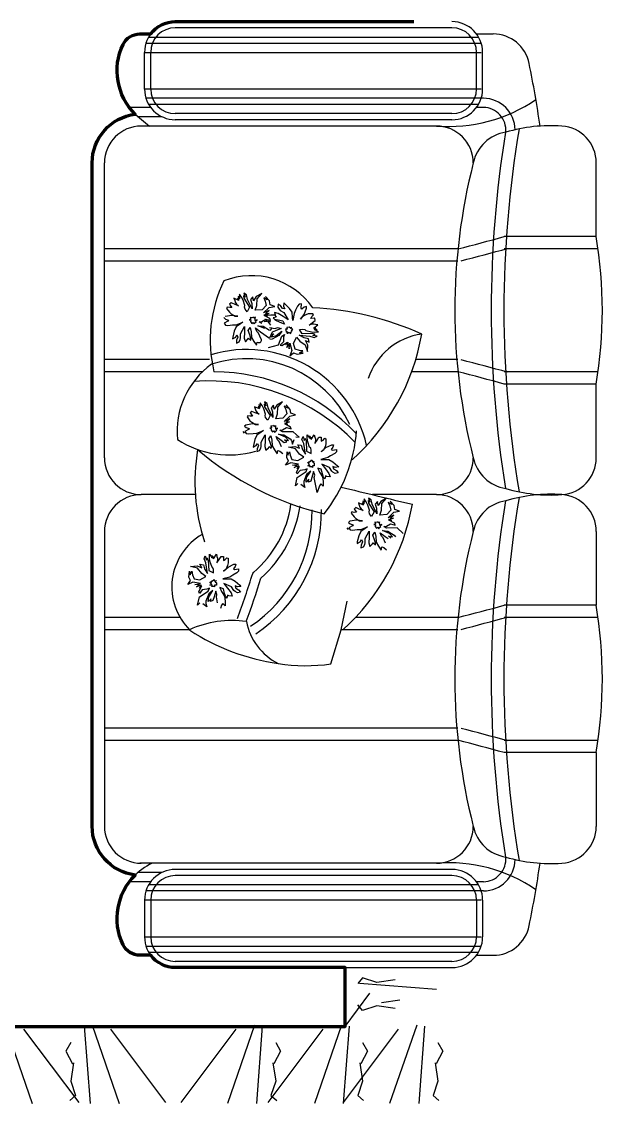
# Model space of a CAD drawing. Header units: millimetres. Extents: x 44393 to 91220, y 25301 to 41858.
# Drawn here: x 57795 to 58740, y 33511 to 35272 of the extents above; entities that cross this region are included whole.
import ezdxf

# ---------------------------------------------------------------- set-up
doc = ezdxf.new("R2010")
doc.units = ezdxf.units.MM

# ---------------------------------------------------------------- blocks, each defined once
blk = doc.blocks.new('fdsfdh4')
at = {"color": 4}
for p, q in [((27334.1, 45420.6), (27352, 45420.6)), ((27882, 45420.6), (27909, 45420.6)), ((27342, 45330.9), (27342, 45390.6)), ((27892, 45330.9), (27892, 45390.6)), ((27842, 45280.9), (27392, 45280.9)), ((27256.7, 44130.7), (27256.7, 45210.6)), ((28076.7, 45090.6), (28076.7, 45210.8)), ((28076.7, 44730.5), (28076.7, 44850.6)), ((28076.7, 44610.8), (28076.7, 44490.6)), ((28076.7, 44250.6), (28076.7, 44130.5)), ((27842, 44060.4), (27392, 44060.4)), ((27342, 44010.4), (27342, 43950.7)), ((27892, 44010.4), (27892, 43950.7)), ((27334.1, 43920.7), (27352, 43920.7)), ((27882, 43920.7), (27909, 43920.7)), ((27392, 43900.7), (27842, 43900.7)), ((27668.5, 43805), (27668.5, 43900.7)), ((24721.9, 43805), (27668.5, 43805))]:
    blk.add_line(p, q, dxfattribs=at)
at = {"color": 8}
for p, q in [((27842, 45430.6), (27392, 45430.6)), ((27344.3, 45405.6), (27889.7, 45405.6)), ((27348.7, 45415.6), (27885.3, 45415.6)), ((27342, 45390.6), (27889.7, 45390.6)), ((27352, 45330.9), (27352, 45390.6)), ((27882, 45330.9), (27882, 45390.6)), ((27889.7, 45330.9), (27342, 45330.9)), ((27889.7, 45315.9), (27344.3, 45315.9)), ((27893.1, 45315.9), (27889.7, 45315.9)), ((27352, 45300.9), (27317.4, 45300.9)), ((27885.3, 45305.9), (27348.7, 45305.9)), ((27893.1, 45300.9), (27882, 45300.9)), ((27327.2, 45289.7), (27350, 45270.6)), ((27370.2, 45285.9), (27331.8, 45285.9)), ((27842, 45290.9), (27392, 45290.9)), ((27816.7, 45270.6), (27336.7, 45270.6)), ((27276.7, 44730.6), (27276.7, 45210.6)), ((28076.7, 45090.6), (27927.2, 45090.6)), ((27851.8, 45070.6), (27276.7, 45070.6)), ((28079.8, 45070.6), (27927.2, 45070.6)), ((27851.8, 45050.6), (27276.7, 45050.6)), ((27496.5, 44996.9), (27496.3, 44992.1)), ((27499.8, 44992.2), (27496.5, 44996.9)), ((27502.9, 44994.4), (27503.5, 44990.2)), ((27505.9, 44991.9), (27502.9, 44994.4)), ((27502.9, 44994.4), (27503.5, 44990.2)), ((27505.9, 44991.9), (27502.9, 44994.4)), ((27503.5, 44998.4), (27505.9, 44991.9)), ((27507.9, 44995.6), (27503.5, 44998.4)), ((27509.4, 44988.5), (27507.9, 44995.6)), ((27509.4, 44988.5), (27507.9, 44995.6)), ((27532.9, 44998.3), (27523.8, 44993)), ((27525.2, 44989.3), (27532.9, 44998.3)), ((27538.9, 44993.2), (27541.4, 44987.9)), ((27545.2, 44985.9), (27538.9, 44993.2)), ((27476.5, 44975.6), (27475.5, 44973.7)), ((27480.5, 44975), (27476.5, 44975.6)), ((27483.1, 44982.7), (27480, 44980.5)), ((27480, 44980.5), (27480.6, 44979.7)), ((27480.6, 44979.7), (27483.9, 44975.1)), ((27488.2, 44980.5), (27483.1, 44982.7)), ((27488.2, 44980.5), (27483.1, 44982.7)), ((27495.4, 44986.8), (27487.1, 44990.2)), ((27487.1, 44990.2), (27488.6, 44986.6)), ((27494.7, 44978), (27488.2, 44980.5)), ((27494.7, 44978), (27488.2, 44980.5)), ((27488.6, 44986.6), (27489.5, 44983.7)), ((27488.6, 44986.6), (27489.5, 44983.7)), ((27489.5, 44983.7), (27491.7, 44980.6)), ((27489.5, 44983.7), (27491.7, 44980.6)), ((27491.7, 44980.6), (27494.7, 44978)), ((27493.2, 44989.9), (27495.4, 44986.8)), ((27496.4, 44988.7), (27493.2, 44989.9)), ((27493.2, 44989.9), (27495.4, 44986.8)), ((27496.4, 44988.7), (27493.2, 44989.9)), ((27494.2, 44991.8), (27496.4, 44988.7)), ((27496.7, 44990), (27494.2, 44991.8)), ((27494.5, 44993.1), (27496.7, 44990)), ((27496.3, 44992.1), (27494.5, 44993.1)), ((27502.3, 44987), (27499.8, 44992.2)), ((27502.3, 44987), (27499.8, 44992.2)), ((27505, 44978.4), (27502.3, 44987)), ((27503.5, 44990.2), (27512.7, 44975.7)), ((27504.5, 44975.7), (27505, 44978.4)), ((27505.4, 44972.8), (27504.5, 44975.7)), ((27512.7, 44975.7), (27508.7, 44968.2)), ((27517, 44972.9), (27509.4, 44988.5)), ((27518.3, 44992.5), (27514.2, 44988.4)), ((27514.2, 44988.4), (27516.5, 44981.9)), ((27516.5, 44981.9), (27517, 44972.9)), ((27519.2, 44986.2), (27518.3, 44992.5)), ((27523.8, 44993), (27519.2, 44986.2)), ((27522.1, 44970.7), (27524.8, 44978.4)), ((27524.8, 44978.4), (27525.2, 44989.3)), ((27539.8, 44978.6), (27533.2, 44971.6)), ((27535.8, 44990.9), (27538.3, 44985.7)), ((27541.4, 44987.9), (27535.8, 44990.9)), ((27538.3, 44985.7), (27539.8, 44978.6)), ((27544.7, 44975.1), (27553.9, 44977)), ((27546.1, 44979.6), (27545.2, 44985.9)), ((27553.9, 44977), (27546.1, 44979.6)), ((27559.2, 44980.9), (27558.6, 44976)), ((27558.6, 44976), (27560.8, 44972.4)), ((27563.2, 44978.3), (27559.2, 44980.9)), ((27566.4, 44973.8), (27563.2, 44978.3)), ((27568.6, 44982.6), (27568.1, 44976.8)), ((27568.1, 44976.8), (27570.3, 44973.1)), ((27570.6, 44980.8), (27568.6, 44982.6)), ((27577.9, 44973.7), (27570.6, 44980.8)), ((27590.9, 44977.6), (27587.7, 44970.7)), ((27593.6, 44980.7), (27590.9, 44977.6)), ((27597.4, 44981), (27593.6, 44980.7)), ((27596.9, 44974.3), (27597.4, 44981)), ((27601.6, 44975.6), (27598, 44972.5)), ((27605.3, 44976.8), (27601.6, 44975.6)), ((27605.6, 44974), (27605.3, 44976.8)), ((27470.9, 44958.8), (27473.9, 44956.3)), ((27483.8, 44962.1), (27473.3, 44960.5)), ((27475.5, 44973.7), (27479.9, 44967.5)), ((27479.9, 44967.5), (27482.9, 44965)), ((27483.9, 44975.1), (27480.5, 44975)), ((27482.9, 44965), (27489.1, 44961.2)), ((27493.9, 44961.1), (27483.8, 44962.1)), ((27489.1, 44961.2), (27493.9, 44961.1)), ((27508.7, 44968.2), (27505.4, 44972.8)), ((27514, 44959.1), (27514.9, 44956.2)), ((27518, 44958.4), (27514, 44959.1)), ((27518.2, 44959.7), (27518, 44958.4)), ((27521.2, 44957.2), (27518.2, 44959.7)), ((27521.7, 44959.8), (27521.2, 44957.2)), ((27522.1, 44954.3), (27521.7, 44959.8)), ((27533.2, 44971.6), (27522.1, 44970.7)), ((27535.7, 44966.4), (27544.7, 44975.1)), ((27544.6, 44970.3), (27535.7, 44966.4)), ((27536.4, 44962.2), (27541.7, 44961.3)), ((27545.8, 44957.2), (27536.4, 44962.2)), ((27536.6, 44963.5), (27544.5, 44965.6)), ((27541.7, 44961.3), (27536.6, 44963.5)), ((27538.9, 44965.1), (27544.6, 44970.3)), ((27544.5, 44965.6), (27538.9, 44965.1)), ((27547.6, 44962.9), (27540, 44962.3)), ((27555.3, 44962.5), (27547.6, 44962.9)), ((27556.1, 44959.6), (27551.4, 44958.3)), ((27551.4, 44958.3), (27553.4, 44956.5)), ((27553.6, 44967.1), (27555, 44961.4)), ((27559.4, 44965.6), (27553.6, 44967.1)), ((27555, 44961.4), (27556.1, 44959.6)), ((27567.4, 44960.5), (27559.4, 44965.6)), ((27560.8, 44972.4), (27562.8, 44970.6)), ((27562.8, 44970.6), (27568.8, 44967.3)), ((27570.3, 44973.1), (27566.4, 44973.8)), ((27575.5, 44955.4), (27567.4, 44960.5)), ((27568.8, 44967.3), (27575.5, 44955.4)), ((27582.2, 44967.4), (27577.9, 44973.7)), ((27582.9, 44958.8), (27582.2, 44967.4)), ((27583.2, 44954.1), (27582.9, 44958.8)), ((27585.2, 44965.7), (27583.2, 44954.1)), ((27587.7, 44970.7), (27585.2, 44965.7)), ((27595.5, 44956), (27601.6, 44964.1)), ((27598.1, 44960), (27595.5, 44956)), ((27598, 44972.5), (27596.9, 44974.3)), ((27604.5, 44963.4), (27598.1, 44960)), ((27601.6, 44964.1), (27605.6, 44974)), ((27608.2, 44964.7), (27604.5, 44963.4)), ((27615.8, 44965.2), (27608.2, 44964.7)), ((27612.6, 44957.4), (27614.3, 44960.4)), ((27614.3, 44960.4), (27616.9, 44963.4)), ((27616.9, 44963.4), (27615.8, 44965.2)), ((27477.5, 44952.9), (27471.5, 44949.8)), ((27471.5, 44949.8), (27473.7, 44946.7)), ((27473.7, 44946.7), (27477.7, 44946.1)), ((27473.9, 44956.3), (27478.5, 44954.8)), ((27478.5, 44954.8), (27477.5, 44952.9)), ((27477.7, 44946.1), (27485.3, 44946.8)), ((27485.3, 44946.8), (27490.9, 44947.3)), ((27491, 44943.8), (27487.7, 44936.9)), ((27490.9, 44947.3), (27501.8, 44951.6)), ((27497.9, 44948.8), (27491, 44943.8)), ((27501.8, 44951.6), (27497.9, 44948.8)), ((27497.9, 44932.4), (27504.7, 44944.3)), ((27504.7, 44944.3), (27504.5, 44934.7)), ((27510.4, 44937.8), (27514, 44942.7)), ((27514.9, 44956.2), (27512, 44955.3)), ((27512, 44955.3), (27514.7, 44954.9)), ((27514, 44942.7), (27515.5, 44935.6)), ((27514.7, 44954.9), (27514.2, 44952.2)), ((27514.2, 44952.2), (27516.4, 44949.1)), ((27516.4, 44949.1), (27518.8, 44950.8)), ((27518.8, 44950.8), (27520.4, 44948.4)), ((27520.4, 44948.4), (27520.6, 44949.8)), ((27520.6, 44949.8), (27523.7, 44952)), ((27521.9, 44953), (27525, 44955.2)), ((27523.7, 44952), (27521.9, 44953)), ((27525, 44955.2), (27522.1, 44954.3)), ((27522.7, 44941.9), (27530.6, 44935.8)), ((27524.5, 44936.1), (27522.7, 44941.9)), ((27537.6, 44940.8), (27526.1, 44945.4)), ((27526.1, 44945.4), (27534.8, 44944.7)), ((27528.5, 44951.9), (27532.7, 44952.5)), ((27532.8, 44949.1), (27528.5, 44951.9)), ((27532.7, 44952.5), (27539.5, 44956.2)), ((27534.8, 44944.7), (27545.3, 44938.1)), ((27536.8, 44952.4), (27541, 44953.1)), ((27537.5, 44956.4), (27544.1, 44955.3)), ((27541, 44953.1), (27537.5, 44956.4)), ((27539.5, 44956.2), (27546.7, 44954.3)), ((27547.6, 44951.4), (27541.8, 44952.9)), ((27541.8, 44952.9), (27547, 44946.6)), ((27545, 44942.5), (27554.6, 44941.3)), ((27546.7, 44954.3), (27545.8, 44957.2)), ((27549.3, 44942), (27545.8, 44937.9)), ((27553.4, 44956.5), (27559.3, 44955.1)), ((27562.5, 44950.6), (27554.5, 44954.7)), ((27554.6, 44941.3), (27558.3, 44942.6)), ((27564.2, 44941.1), (27554.9, 44937.5)), ((27558.3, 44942.6), (27564.2, 44941.1)), ((27559.3, 44955.1), (27567, 44953.8)), ((27569.4, 44948.2), (27562.5, 44950.6)), ((27567, 44953.8), (27569.4, 44948.2)), ((27577.4, 44943.1), (27573.6, 44942.8)), ((27573.6, 44942.8), (27573.8, 44940)), ((27579.5, 44941.4), (27577.4, 44943.1)), ((27581.2, 44943.4), (27579.5, 44941.4)), ((27580.5, 44940.5), (27581.2, 44943.4)), ((27583.4, 44939.8), (27580.5, 44940.5)), ((27609.6, 44946.6), (27615, 44950.9)), ((27609.6, 44946.6), (27615, 44950.9)), ((27613.3, 44947.9), (27609.6, 44946.6)), ((27618.3, 44957.8), (27612.6, 44957.4)), ((27617.1, 44948.2), (27613.3, 44947.9)), ((27617.1, 44948.2), (27613.3, 44947.9)), ((27615, 44950.9), (27619.5, 44954.1)), ((27615, 44950.9), (27619.5, 44954.1)), ((27616.7, 44941.4), (27623.9, 44946.8)), ((27620.5, 44941.7), (27616.7, 44941.4)), ((27620.5, 44941.7), (27616.7, 44941.4)), ((27620.1, 44947.4), (27617.1, 44948.2)), ((27620.1, 44947.4), (27617.1, 44948.2)), ((27617.8, 44939.6), (27620.5, 44941.7)), ((27617.8, 44939.6), (27620.5, 44941.7)), ((27619.2, 44957.9), (27618.3, 44957.8)), ((27619.5, 44954.1), (27619.2, 44957.9)), ((27623.9, 44946.8), (27620.1, 44947.4)), ((27485.4, 44927), (27485, 44924.3)), ((27485, 44924.3), (27490.2, 44926.9)), ((27487.7, 44936.9), (27485.4, 44927)), ((27490.2, 44926.9), (27492.2, 44930.7)), ((27493.6, 44927), (27491.4, 44921.9)), ((27492.2, 44930.7), (27493.6, 44927)), ((27495.7, 44919.1), (27497.7, 44922.9)), ((27497.7, 44922.9), (27498.1, 44925.6)), ((27498.1, 44925.6), (27497.9, 44932.4)), ((27504.5, 44934.7), (27504.2, 44925.2)), ((27504.2, 44925.2), (27506, 44919.5)), ((27506, 44919.5), (27510.1, 44923.5)), ((27510.1, 44923.5), (27511.1, 44925.4)), ((27513.3, 44930.5), (27510.4, 44937.8)), ((27511.1, 44925.4), (27514.6, 44922.1)), ((27515.1, 44924.8), (27513.3, 44930.5)), ((27514.6, 44922.1), (27515.1, 44924.8)), ((27515.5, 44935.6), (27516.1, 44926.6)), ((27516.1, 44926.6), (27519.7, 44919.9)), ((27527.5, 44933.6), (27524.5, 44936.1)), ((27531.9, 44923.7), (27527.5, 44933.6)), ((27530.6, 44935.8), (27545.3, 44925.1)), ((27549.4, 44935.2), (27545.3, 44925.1)), ((27549.3, 44923.7), (27545.5, 44923.4)), ((27547.8, 44931.2), (27552.4, 44932.6)), ((27552.4, 44932.6), (27548.1, 44927.4)), ((27548.1, 44927.4), (27555.6, 44929)), ((27560.3, 44929.4), (27549.3, 44923.7)), ((27554.9, 44937.5), (27549.4, 44935.2)), ((27555.6, 44929), (27565.5, 44936.5)), ((27559.6, 44914.6), (27565.2, 44928.8)), ((27565.5, 44936.5), (27560.3, 44929.4)), ((27565.2, 44928.8), (27569.8, 44931.1)), ((27568.2, 44927.1), (27567.8, 44919.4)), ((27569.8, 44931.1), (27568.2, 44927.1)), ((27573.8, 44940), (27571, 44939.8)), ((27571, 44939.8), (27572, 44938.9)), ((27572, 44938.9), (27572.3, 44935.1)), ((27572.3, 44935.1), (27574.1, 44936.2)), ((27574.1, 44936.2), (27574.4, 44932.4)), ((27574.4, 44932.4), (27575.2, 44935.3)), ((27575.2, 44935.3), (27580.1, 44932.8)), ((27578.1, 44934.6), (27581.8, 44935.8)), ((27580.1, 44932.8), (27578.1, 44934.6)), ((27580.8, 44936.7), (27583.4, 44939.8)), ((27581.8, 44935.8), (27580.8, 44936.7)), ((27584.2, 44916.9), (27589.2, 44926.9)), ((27589.2, 44926.9), (27594.5, 44920.6)), ((27593.7, 44930.1), (27611, 44928.6)), ((27601.7, 44925.9), (27593.7, 44930.1)), ((27593.9, 44939.6), (27599.6, 44940.1)), ((27598.3, 44932.3), (27593.9, 44939.6)), ((27615.5, 44932.7), (27598.3, 44932.3)), ((27599.6, 44940.1), (27602.5, 44939.4)), ((27608.5, 44924.5), (27601.7, 44925.9)), ((27602.5, 44939.4), (27604.6, 44937.6)), ((27604.6, 44937.6), (27613.4, 44935.4)), ((27609.9, 44918.9), (27608.5, 44924.5)), ((27611, 44928.6), (27617.9, 44926.2)), ((27611, 44928.6), (27617.9, 44926.2)), ((27613.4, 44935.4), (27619.1, 44934.9)), ((27613.4, 44935.4), (27619.1, 44934.9)), ((27619.4, 44931.1), (27615.5, 44932.7)), ((27619.4, 44931.1), (27615.5, 44932.7)), ((27615.7, 44929.9), (27619.4, 44931.1)), ((27615.7, 44929.9), (27619.4, 44931.1)), ((27622.5, 44928.5), (27615.7, 44929.9)), ((27621.6, 44939.9), (27617.8, 44939.6)), ((27617.9, 44926.2), (27622.5, 44928.5)), ((27618.8, 44938.7), (27621.6, 44939.9)), ((27622.6, 44939), (27618.8, 44938.7)), ((27619.1, 44934.9), (27624.8, 44935.4)), ((27620.8, 44937.9), (27622.6, 44939)), ((27624.8, 44935.4), (27620.8, 44937.9)), ((27491.4, 44921.9), (27491.3, 44917.1)), ((27491.3, 44917.1), (27495.7, 44919.1)), ((27519.7, 44919.9), (27524.1, 44913.7)), ((27524.1, 44913.7), (27525, 44919)), ((27525, 44919), (27526.9, 44918.3)), ((27543.7, 44909.9), (27559.6, 44914.6)), ((27567.8, 44919.4), (27562.5, 44914.2)), ((27562.5, 44914.2), (27565.4, 44913.5)), ((27565.4, 44913.5), (27574.5, 44919)), ((27574.5, 44919), (27571, 44914.9)), ((27571, 44914.9), (27575.5, 44918.1)), ((27575.5, 44918.1), (27573.3, 44910.3)), ((27573.3, 44910.3), (27575.8, 44915.3)), ((27575.8, 44915.3), (27577.3, 44907.8)), ((27577.3, 44907.8), (27578.5, 44917.4)), ((27581.3, 44905.2), (27578.2, 44896.4)), ((27578.5, 44917.4), (27581.3, 44905.2)), ((27586.9, 44907.6), (27584.2, 44916.9)), ((27593.8, 44905.2), (27586.9, 44907.6)), ((27599.5, 44904.7), (27593.8, 44905.2)), ((27594.5, 44920.6), (27603.5, 44914.6)), ((27603.5, 44914.6), (27607.3, 44903.4)), ((27604, 44921.3), (27609.9, 44918.9)), ((27607.4, 44914), (27604, 44921.3)), ((27607.3, 44903.4), (27607.4, 44914)), ((27447.6, 44890.6), (27276.7, 44890.6)), ((27578.2, 44896.4), (27584.5, 44901.6)), ((27584.5, 44901.6), (27590.4, 44899.2)), ((27590.4, 44899.2), (27599.8, 44900.9)), ((27594.1, 44901.4), (27599.5, 44904.7)), ((27599.8, 44900.9), (27594.1, 44901.4)), ((27851.8, 44890.6), (27783.2, 44890.6)), ((27436.2, 44870.6), (27276.7, 44870.6)), ((27851.8, 44870.6), (27776.5, 44870.6)), ((28079.8, 44870.6), (27927.2, 44870.6)), ((28076.7, 44850.6), (27927.2, 44850.6)), ((27530, 44820.3), (27529.9, 44815.6)), ((27533.3, 44815.7), (27530, 44820.3)), ((27539.4, 44815.4), (27536.4, 44817.9)), ((27536.4, 44817.9), (27537.1, 44813.7)), ((27539.4, 44815.4), (27536.4, 44817.9)), ((27536.4, 44817.9), (27537.1, 44813.7)), ((27541.4, 44819.1), (27537.1, 44821.9)), ((27537.1, 44821.9), (27539.4, 44815.4)), ((27542.9, 44812), (27541.4, 44819.1)), ((27542.9, 44812), (27541.4, 44819.1)), ((27566.4, 44821.7), (27557.3, 44816.4)), ((27558.8, 44812.8), (27566.4, 44821.7)), ((27516.7, 44806.2), (27513.6, 44804)), ((27513.6, 44804), (27514.1, 44803.2)), ((27514.1, 44803.2), (27517.5, 44798.5)), ((27521.8, 44804), (27516.7, 44806.2)), ((27521.8, 44804), (27516.7, 44806.2)), ((27520.7, 44813.7), (27522.1, 44810.1)), ((27529, 44810.3), (27520.7, 44813.7)), ((27528.2, 44801.5), (27521.8, 44804)), ((27528.2, 44801.5), (27521.8, 44804)), ((27522.1, 44810.1), (27523, 44807.2)), ((27522.1, 44810.1), (27523, 44807.2)), ((27523, 44807.2), (27525.2, 44804.1)), ((27523, 44807.2), (27525.2, 44804.1)), ((27525.2, 44804.1), (27528.2, 44801.5)), ((27530, 44812.2), (27526.8, 44813.4)), ((27526.8, 44813.4), (27529, 44810.3)), ((27530, 44812.2), (27526.8, 44813.4)), ((27526.8, 44813.4), (27529, 44810.3)), ((27530.2, 44813.5), (27527.8, 44815.3)), ((27527.8, 44815.3), (27530, 44812.2)), ((27529.9, 44815.6), (27528, 44816.6)), ((27528, 44816.6), (27530.2, 44813.5)), ((27535.9, 44810.5), (27533.3, 44815.7)), ((27535.9, 44810.5), (27533.3, 44815.7)), ((27538.5, 44801.8), (27535.9, 44810.5)), ((27537.1, 44813.7), (27546.3, 44799.2)), ((27538.1, 44799.2), (27538.5, 44801.8)), ((27550.6, 44796.4), (27542.9, 44812)), ((27551.8, 44816), (27547.7, 44811.9)), ((27547.7, 44811.9), (27550, 44805.4)), ((27550, 44805.4), (27550.6, 44796.4)), ((27552.8, 44809.7), (27551.8, 44816)), ((27557.3, 44816.4), (27552.8, 44809.7)), ((27555.7, 44794.2), (27558.3, 44801.9)), ((27558.3, 44801.9), (27558.8, 44812.8)), ((27573.4, 44802.1), (27566.7, 44795.1)), ((27574.9, 44811.4), (27569.3, 44814.4)), ((27569.3, 44814.4), (27571.8, 44809.2)), ((27571.8, 44809.2), (27573.4, 44802.1)), ((27578.7, 44809.4), (27572.4, 44816.6)), ((27572.4, 44816.6), (27574.9, 44811.4)), ((27578.3, 44798.6), (27587.4, 44800.5)), ((27579.7, 44803.1), (27578.7, 44809.4)), ((27587.4, 44800.5), (27579.7, 44803.1)), ((27506.8, 44783.9), (27504.5, 44782.3)), ((27504.5, 44782.3), (27507.5, 44779.7)), ((27517.3, 44785.6), (27506.8, 44783.9)), ((27510, 44799.1), (27509, 44797.2)), ((27509, 44797.2), (27513.5, 44791)), ((27514, 44798.4), (27510, 44799.1)), ((27513.5, 44791), (27516.5, 44788.5)), ((27517.5, 44798.5), (27514, 44798.4)), ((27516.5, 44788.5), (27522.6, 44784.7)), ((27527.4, 44784.6), (27517.3, 44785.6)), ((27522.6, 44784.7), (27527.4, 44784.6)), ((27538.9, 44796.3), (27538.1, 44799.2)), ((27542.3, 44791.7), (27538.9, 44796.3)), ((27546.3, 44799.2), (27542.3, 44791.7)), ((27551.5, 44781.9), (27547.6, 44782.6)), ((27547.6, 44782.6), (27548.4, 44779.7)), ((27551.8, 44783.2), (27551.5, 44781.9)), ((27554.8, 44780.7), (27551.8, 44783.2)), ((27555.2, 44783.3), (27554.8, 44780.7)), ((27555.6, 44777.8), (27555.2, 44783.3)), ((27566.7, 44795.1), (27555.7, 44794.2)), ((27569.3, 44789.8), (27578.3, 44798.6)), ((27578.1, 44793.8), (27569.3, 44789.8)), ((27579.3, 44780.6), (27569.9, 44785.6)), ((27569.9, 44785.6), (27575.2, 44784.7)), ((27570.2, 44787), (27578, 44789.1)), ((27575.2, 44784.7), (27570.2, 44787)), ((27572.5, 44788.6), (27578.1, 44793.8)), ((27578, 44789.1), (27572.5, 44788.6)), ((27502, 44773.6), (27504.2, 44770.5)), ((27511, 44776.4), (27505, 44773.3)), ((27505, 44773.3), (27507.2, 44770.2)), ((27507.2, 44770.2), (27511.2, 44769.5)), ((27507.5, 44779.7), (27512, 44778.3)), ((27512, 44778.3), (27511, 44776.4)), ((27511.2, 44769.5), (27518.9, 44770.3)), ((27518.9, 44770.3), (27524.4, 44770.7)), ((27524.5, 44767.3), (27521.3, 44760.3)), ((27524.4, 44770.7), (27535.4, 44775.1)), ((27531.5, 44772.3), (27524.5, 44767.3)), ((27535.4, 44775.1), (27531.5, 44772.3)), ((27531.5, 44755.9), (27538.2, 44767.7)), ((27538.2, 44767.7), (27538, 44758.2)), ((27544, 44761.3), (27547.5, 44766.2)), ((27548.4, 44779.7), (27545.6, 44778.8)), ((27545.6, 44778.8), (27548.2, 44778.4)), ((27547.5, 44766.2), (27549.1, 44759.1)), ((27548.2, 44778.4), (27547.8, 44775.7)), ((27547.8, 44775.7), (27550, 44772.6)), ((27550, 44772.6), (27552.3, 44774.3)), ((27552.3, 44774.3), (27554, 44771.9)), ((27554, 44771.9), (27554.2, 44773.3)), ((27554.2, 44773.3), (27557.3, 44775.5)), ((27555.4, 44776.5), (27558.5, 44778.7)), ((27557.3, 44775.5), (27555.4, 44776.5)), ((27558.5, 44778.7), (27555.6, 44777.8)), ((27558.1, 44759.6), (27556.3, 44765.4)), ((27556.3, 44765.4), (27564.1, 44759.3)), ((27559.6, 44768.9), (27568.4, 44768.1)), ((27571.1, 44764.3), (27559.6, 44768.9)), ((27562.1, 44775.4), (27566.3, 44776)), ((27566.4, 44772.6), (27562.1, 44775.4)), ((27566.3, 44776), (27573, 44779.7)), ((27583.5, 44773.1), (27566.4, 44772.6)), ((27568.4, 44768.1), (27578.9, 44761.6)), ((27576.3, 44758.6), (27571.1, 44764.3)), ((27573, 44779.7), (27580.2, 44777.8)), ((27580.2, 44777.8), (27579.3, 44780.6)), ((27593.6, 44763.9), (27583.5, 44773.1)), ((27588.3, 44764.8), (27593.6, 44763.9)), ((27598, 44760.4), (27599.9, 44765.2)), ((27599.9, 44765.2), (27601.8, 44758.5)), ((27606.6, 44762.3), (27606.6, 44768)), ((27606.6, 44768), (27609.4, 44764.2)), ((27609.4, 44764.2), (27610.4, 44766.1)), ((27610.4, 44766.1), (27610.4, 44762.3)), ((27610.4, 44762.3), (27611.3, 44765.2)), ((27611.3, 44765.2), (27611.3, 44761.3)), ((27613.2, 44760.4), (27618, 44768)), ((27618, 44768), (27618.9, 44764.2)), ((27519, 44750.5), (27518.5, 44747.8)), ((27518.5, 44747.8), (27523.7, 44750.4)), ((27521.3, 44760.3), (27519, 44750.5)), ((27523.7, 44750.4), (27525.7, 44754.1)), ((27527.1, 44750.5), (27524.9, 44745.4)), ((27525.7, 44754.1), (27527.1, 44750.5)), ((27531.2, 44746.4), (27531.7, 44749)), ((27531.7, 44749), (27531.5, 44755.9)), ((27538, 44758.2), (27537.8, 44748.7)), ((27537.8, 44748.7), (27539.5, 44742.9)), ((27539.5, 44742.9), (27543.6, 44747)), ((27543.6, 44747), (27544.6, 44748.9)), ((27546.9, 44754), (27544, 44761.3)), ((27544.6, 44748.9), (27548.2, 44745.6)), ((27548.6, 44748.2), (27546.9, 44754)), ((27548.2, 44745.6), (27548.6, 44748.2)), ((27549.1, 44759.1), (27549.6, 44750.1)), ((27549.6, 44750.1), (27553.3, 44743.4)), ((27561, 44757.1), (27558.1, 44759.6)), ((27565, 44748.2), (27561, 44757.1)), ((27564.1, 44759.3), (27569, 44755.7)), ((27569, 44755.7), (27573.2, 44756.4)), ((27569.7, 44759.7), (27576.3, 44758.6)), ((27573.2, 44756.4), (27569.7, 44759.7)), ((27576.1, 44748), (27586.6, 44749)), ((27587.5, 44745.2), (27576.1, 44748)), ((27578.9, 44761.6), (27581.1, 44758.5)), ((27581.1, 44758.5), (27582.8, 44752.7)), ((27582.8, 44752.7), (27585.5, 44760.5)), ((27586.6, 44749), (27594.2, 44746.1)), ((27594.2, 44746.1), (27591.3, 44751.8)), ((27591.3, 44751.8), (27597, 44750.9)), ((27597, 44750.9), (27598.9, 44744.2)), ((27600.9, 44753.7), (27598, 44760.4)), ((27600.9, 44753.7), (27598, 44760.4)), ((27603.7, 44736.6), (27600.9, 44753.7)), ((27601.8, 44758.5), (27602.8, 44762.3)), ((27601.8, 44758.5), (27602.8, 44762.3)), ((27602.8, 44762.3), (27604.7, 44758.5)), ((27602.8, 44762.3), (27604.7, 44758.5)), ((27604.7, 44758.5), (27605.6, 44741.3)), ((27607.5, 44756.6), (27606.6, 44762.3)), ((27607.5, 44756.6), (27606.6, 44762.3)), ((27610.4, 44748), (27607.5, 44756.6)), ((27612.3, 44746.1), (27610.4, 44748)), ((27611.3, 44761.3), (27613.2, 44764.2)), ((27611.3, 44761.3), (27613.2, 44764.2)), ((27613.2, 44764.2), (27613.2, 44760.4)), ((27613.2, 44764.2), (27613.2, 44760.4)), ((27618.9, 44764.2), (27619.9, 44761.3)), ((27618.9, 44764.2), (27619.9, 44761.3)), ((27618.9, 44753.7), (27622.8, 44759.4)), ((27618.9, 44753.7), (27622.8, 44759.4)), ((27619.9, 44757.5), (27618.9, 44753.7)), ((27619.9, 44761.3), (27619.9, 44757.5)), ((27619.9, 44761.3), (27619.9, 44757.5)), ((27622.8, 44759.4), (27625.6, 44764.2)), ((27622.8, 44759.4), (27625.6, 44764.2)), ((27625.6, 44764.2), (27629.4, 44764.2)), ((27629.4, 44764.2), (27629.4, 44763.2)), ((27629.4, 44763.2), (27629.4, 44757.5)), ((27629.4, 44757.5), (27632.3, 44759.4)), ((27629.4, 44740.4), (27637, 44747.1)), ((27632.3, 44759.4), (27635.1, 44762.3)), ((27636.1, 44749.9), (27633.2, 44743.2)), ((27635.1, 44762.3), (27637, 44761.3)), ((27637, 44753.7), (27636.1, 44749.9)), ((27637, 44761.3), (27637, 44753.7)), ((27637, 44747.1), (27646.6, 44751.8)), ((27648.5, 44748), (27645.6, 44744.2)), ((27646.6, 44751.8), (27649.4, 44751.8)), ((27649.4, 44751.8), (27648.5, 44748)), ((27524.9, 44745.4), (27524.8, 44740.6)), ((27524.8, 44740.6), (27529.2, 44742.6)), ((27529.2, 44742.6), (27531.2, 44746.4)), ((27553.3, 44743.4), (27557.7, 44737.2)), ((27557.7, 44737.2), (27558.6, 44742.5)), ((27558.6, 44742.5), (27561.8, 44741.2)), ((27561.8, 44741.2), (27566.7, 44737.7)), ((27573.2, 44730.9), (27574.2, 44740.4)), ((27576.1, 44725.1), (27573.2, 44730.9)), ((27574.2, 44740.4), (27575.1, 44734.7)), ((27575.1, 44734.7), (27578, 44740.4)), ((27578, 44740.4), (27578.9, 44734.7)), ((27578.9, 44734.7), (27581.8, 44728)), ((27594.2, 44736.6), (27587.5, 44745.2)), ((27591.3, 44726.1), (27600.9, 44731.8)), ((27600.9, 44731.8), (27594.2, 44736.6)), ((27598.9, 44744.2), (27603.7, 44736.6)), ((27605.6, 44741.3), (27613.2, 44737.5)), ((27613.2, 44743.2), (27612.3, 44746.1)), ((27613.2, 44737.5), (27613.2, 44743.2)), ((27639.9, 44730.9), (27628.5, 44728)), ((27633.2, 44743.2), (27629.4, 44740.4)), ((27644.7, 44733.7), (27639.9, 44730.9)), ((27651.3, 44737.5), (27644.7, 44733.7)), ((27645.6, 44744.2), (27647.5, 44743.2)), ((27647.5, 44743.2), (27654.2, 44744.2)), ((27654.2, 44740.4), (27651.3, 44737.5)), ((27654.2, 44744.2), (27654.2, 44740.4)), ((27571.3, 44718.5), (27576.1, 44725.1)), ((27579.9, 44722.3), (27571.3, 44718.5)), ((27592.3, 44720.4), (27579.9, 44722.3)), ((27581.8, 44728), (27591.3, 44726.1)), ((27582.8, 44718.5), (27592.3, 44720.4)), ((27590.4, 44717.5), (27582.8, 44718.5)), ((27585.6, 44714.7), (27590.4, 44717.5)), ((27593.2, 44717.5), (27585.6, 44714.7)), ((27589.4, 44707.1), (27594.2, 44716.6)), ((27590.4, 44712.8), (27593.2, 44717.5)), ((27594.2, 44716.6), (27590.4, 44712.8)), ((27606.6, 44712.8), (27602.8, 44710.9)), ((27604.7, 44708), (27606.6, 44712.8)), ((27610.4, 44718.5), (27607.5, 44723.2)), ((27607.5, 44723.2), (27609.4, 44721.3)), ((27607.5, 44717.5), (27610.4, 44718.5)), ((27611.3, 44717.5), (27607.5, 44717.5)), ((27609.4, 44721.3), (27610.4, 44725.1)), ((27610.4, 44725.1), (27611.3, 44724.2)), ((27610.4, 44715.6), (27611.3, 44717.5)), ((27614.2, 44715.6), (27610.4, 44715.6)), ((27611.3, 44724.2), (27614.2, 44727.1)), ((27614.2, 44727.1), (27615.1, 44724.2)), ((27615.1, 44714.7), (27614.2, 44715.6)), ((27615.1, 44724.2), (27618, 44725.1)), ((27618, 44717.5), (27615.1, 44717.5)), ((27615.1, 44717.5), (27615.1, 44714.7)), ((27618, 44725.1), (27616.1, 44723.2)), ((27616.1, 44723.2), (27618, 44721.3)), ((27618, 44721.3), (27618, 44717.5)), ((27629.4, 44711.8), (27623.7, 44713.7)), ((27623.7, 44713.7), (27626.6, 44707.1)), ((27628.5, 44728), (27633.2, 44728)), ((27631.3, 44704.2), (27629.4, 44711.8)), ((27630.4, 44720.4), (27636.1, 44712.8)), ((27642.8, 44714.7), (27630.4, 44720.4)), ((27633.2, 44728), (27641.8, 44728)), ((27636.1, 44712.8), (27641.8, 44705.1)), ((27641.8, 44728), (27648.5, 44724.2)), ((27646.6, 44709), (27642.8, 44714.7)), ((27648.5, 44724.2), (27656.1, 44717.5)), ((27652.3, 44714.7), (27648.5, 44716.6)), ((27648.5, 44716.6), (27649.4, 44712.8)), ((27649.4, 44712.8), (27654.2, 44709.9)), ((27658, 44715.6), (27652.3, 44714.7)), ((27656.1, 44717.5), (27658, 44715.6)), ((27587.5, 44685.1), (27590.4, 44698.5)), ((27590.4, 44704.2), (27589.4, 44707.1)), ((27595.1, 44709.9), (27590.4, 44704.2)), ((27590.4, 44698.5), (27604.7, 44708)), ((27602.8, 44710.9), (27595.1, 44709.9)), ((27605.6, 44703.2), (27600.9, 44691.8)), ((27604.7, 44690.9), (27605.6, 44698.5)), ((27609.4, 44695.6), (27604.7, 44690.9)), ((27612.3, 44709), (27605.6, 44703.2)), ((27605.6, 44698.5), (27612.3, 44709)), ((27608.5, 44690.9), (27609.4, 44695.6)), ((27614.2, 44698.5), (27612.3, 44692.8)), ((27617, 44708), (27614.2, 44698.5)), ((27618.9, 44702.3), (27617, 44708)), ((27618, 44698.5), (27618.9, 44702.3)), ((27622.9, 44674.1), (27618, 44698.5)), ((27626.6, 44707.1), (27631.3, 44699.4)), ((27633.2, 44698.5), (27631.3, 44704.2)), ((27631.3, 44699.4), (27632.3, 44691.8)), ((27635.1, 44696.6), (27633.2, 44698.5)), ((27636.1, 44701.3), (27635.1, 44696.6)), ((27638, 44700.4), (27636.1, 44701.3)), ((27643.7, 44699.4), (27638, 44700.4)), ((27641.8, 44705.1), (27643.7, 44699.4)), ((27648.5, 44707.1), (27646.6, 44709)), ((27652.3, 44705.1), (27648.5, 44707.1)), ((27657, 44706.1), (27652.3, 44705.1)), ((27654.2, 44709.9), (27657, 44706.1)), ((27591.3, 44689), (27587.5, 44685.1)), ((27602.8, 44682.3), (27596.1, 44687)), ((27600.9, 44691.8), (27600.9, 44688)), ((27600.9, 44688), (27602.8, 44682.3)), ((27612.3, 44692.8), (27608.5, 44690.9)), ((27626.6, 44685.1), (27622.9, 44674.1)), ((27628.5, 44688), (27626.6, 44685.1)), ((27632.3, 44684.2), (27628.5, 44688)), ((27632.3, 44691.8), (27632.3, 44684.2)), ((27424.6, 44670.6), (27336.7, 44670.6)), ((27424.6, 44670.6), (27336.7, 44670.6)), ((27699.1, 44658.8), (27697.2, 44659.8)), ((27697.2, 44659.8), (27699.4, 44656.7)), ((27699.2, 44663.6), (27699.1, 44658.8)), ((27702.5, 44658.9), (27699.2, 44663.6)), ((27705, 44653.7), (27702.5, 44658.9)), ((27705, 44653.7), (27702.5, 44658.9)), ((27708.6, 44658.6), (27705.6, 44661.1)), ((27705.6, 44661.1), (27706.3, 44656.9)), ((27708.6, 44658.6), (27705.6, 44661.1)), ((27705.6, 44661.1), (27706.3, 44656.9)), ((27710.6, 44662.4), (27706.3, 44665.1)), ((27706.3, 44665.1), (27708.6, 44658.6)), ((27712.1, 44655.3), (27710.6, 44662.4)), ((27712.1, 44655.3), (27710.6, 44662.4)), ((27816.7, 44670.6), (27712.7, 44670.6)), ((27816.7, 44670.6), (27712.7, 44670.6)), ((27721, 44659.2), (27716.9, 44655.1)), ((27722, 44652.9), (27721, 44659.2)), ((27726.5, 44659.7), (27722, 44652.9)), ((27735.6, 44665), (27726.5, 44659.7)), ((27728, 44656), (27735.6, 44665)), ((27747.9, 44652.7), (27741.6, 44659.9)), ((27741.6, 44659.9), (27744.1, 44654.7)), ((27679.2, 44642.4), (27678.2, 44640.5)), ((27683.2, 44641.7), (27679.2, 44642.4)), ((27685.9, 44649.4), (27682.8, 44647.2)), ((27682.8, 44647.2), (27683.3, 44646.4)), ((27686.6, 44641.8), (27683.2, 44641.7)), ((27683.3, 44646.4), (27686.6, 44641.8)), ((27691, 44647.2), (27685.9, 44649.4)), ((27691, 44647.2), (27685.9, 44649.4)), ((27698.2, 44653.5), (27689.9, 44657)), ((27689.9, 44657), (27691.3, 44653.3)), ((27697.4, 44644.8), (27691, 44647.2)), ((27697.4, 44644.8), (27691, 44647.2)), ((27691.3, 44653.3), (27692.2, 44650.4)), ((27691.3, 44653.3), (27692.2, 44650.4)), ((27692.2, 44650.4), (27694.4, 44647.3)), ((27692.2, 44650.4), (27694.4, 44647.3)), ((27694.4, 44647.3), (27697.4, 44644.8)), ((27699.2, 44655.4), (27696, 44656.6)), ((27696, 44656.6), (27698.2, 44653.5)), ((27699.2, 44655.4), (27696, 44656.6)), ((27696, 44656.6), (27698.2, 44653.5)), ((27699.4, 44656.7), (27697, 44658.5)), ((27697, 44658.5), (27699.2, 44655.4)), ((27707.7, 44645.1), (27705, 44653.7)), ((27706.3, 44656.9), (27715.4, 44642.4)), ((27707.2, 44642.4), (27707.7, 44645.1)), ((27708.1, 44639.5), (27707.2, 44642.4)), ((27715.4, 44642.4), (27711.4, 44634.9)), ((27719.8, 44639.6), (27712.1, 44655.3)), ((27716.9, 44655.1), (27719.2, 44648.6)), ((27719.2, 44648.6), (27719.8, 44639.6)), ((27724.8, 44637.4), (27727.5, 44645.2)), ((27727.5, 44645.2), (27728, 44656)), ((27742.6, 44645.4), (27735.9, 44638.3)), ((27744.1, 44654.7), (27738.5, 44657.7)), ((27738.5, 44657.7), (27741, 44652.5)), ((27738.5, 44633.1), (27747.4, 44641.8)), ((27741, 44652.5), (27742.6, 44645.4)), ((27747.4, 44641.8), (27756.6, 44643.7)), ((27748.9, 44646.4), (27747.9, 44652.7)), ((27756.6, 44643.7), (27748.9, 44646.4)), ((27676, 44627.2), (27673.7, 44625.5)), ((27673.7, 44625.5), (27676.7, 44623)), ((27686.5, 44628.8), (27676, 44627.2)), ((27678.2, 44640.5), (27682.7, 44634.3)), ((27682.7, 44634.3), (27685.6, 44631.7)), ((27685.6, 44631.7), (27691.8, 44627.9)), ((27696.6, 44627.8), (27686.5, 44628.8)), ((27691.8, 44627.9), (27696.6, 44627.8)), ((27711.4, 44634.9), (27708.1, 44639.5)), ((27720.7, 44625.1), (27716.7, 44625.8)), ((27716.7, 44625.8), (27717.6, 44622.9)), ((27721, 44626.5), (27720.7, 44625.1)), ((27723.9, 44623.9), (27721, 44626.5)), ((27724.4, 44626.6), (27723.9, 44623.9)), ((27724.8, 44621), (27724.4, 44626.6)), ((27735.9, 44638.3), (27724.8, 44637.4)), ((27747.3, 44637.1), (27738.5, 44633.1)), ((27748.5, 44623.9), (27739.1, 44628.9)), ((27739.1, 44628.9), (27744.4, 44628)), ((27739.3, 44630.2), (27747.2, 44632.3)), ((27744.4, 44628), (27739.3, 44630.2)), ((27741.7, 44631.9), (27747.3, 44637.1)), ((27747.2, 44632.3), (27741.7, 44631.9)), ((27749.4, 44621), (27748.5, 44623.9)), ((27276.7, 44610.6), (27276.7, 44130.6)), ((27671.1, 44616.8), (27673.4, 44613.7)), ((27680.2, 44619.7), (27674.2, 44616.6)), ((27674.2, 44616.6), (27676.4, 44613.5)), ((27676.4, 44613.5), (27680.4, 44612.8)), ((27676.7, 44623), (27681.2, 44621.5)), ((27681.2, 44621.5), (27680.2, 44619.7)), ((27680.4, 44612.8), (27688.1, 44613.6)), ((27688.1, 44613.6), (27693.6, 44614)), ((27693.7, 44610.6), (27690.5, 44603.6)), ((27693.6, 44614), (27704.6, 44618.3)), ((27700.7, 44615.5), (27693.7, 44610.6)), ((27704.6, 44618.3), (27700.7, 44615.5)), ((27700.7, 44599.1), (27707.4, 44611)), ((27707.4, 44611), (27707.2, 44601.5)), ((27713.2, 44604.6), (27716.7, 44609.4)), ((27717.6, 44622.9), (27714.7, 44622)), ((27714.7, 44622), (27717.4, 44621.6)), ((27716.7, 44609.4), (27718.3, 44602.3)), ((27717.4, 44621.6), (27717, 44618.9)), ((27717, 44618.9), (27719.2, 44615.8)), ((27719.2, 44615.8), (27721.5, 44617.5)), ((27721.5, 44617.5), (27723.2, 44615.2)), ((27723.2, 44615.2), (27723.4, 44616.5)), ((27723.4, 44616.5), (27726.5, 44618.7)), ((27724.6, 44619.7), (27727.7, 44621.9)), ((27726.5, 44618.7), (27724.6, 44619.7)), ((27727.7, 44621.9), (27724.8, 44621)), ((27727.2, 44602.9), (27725.5, 44608.6)), ((27725.5, 44608.6), (27733.3, 44602.5)), ((27728.8, 44612.2), (27737.5, 44611.4)), ((27740.3, 44607.5), (27728.8, 44612.2)), ((27731.2, 44618.6), (27735.4, 44619.3)), ((27735.6, 44615.8), (27731.2, 44618.6)), ((27735.4, 44619.3), (27742.2, 44622.9)), ((27752.7, 44616.4), (27735.6, 44615.8)), ((27737.5, 44611.4), (27748.1, 44604.8)), ((27745.5, 44601.9), (27740.3, 44607.5)), ((27742.2, 44622.9), (27749.4, 44621)), ((27762.8, 44607.1), (27752.7, 44616.4)), ((27688.1, 44593.7), (27687.7, 44591.1)), ((27687.7, 44591.1), (27692.9, 44593.6)), ((27690.5, 44603.6), (27688.1, 44593.7)), ((27692.9, 44593.6), (27694.9, 44597.4)), ((27694.1, 44588.6), (27694, 44583.9)), ((27696.3, 44593.7), (27694.1, 44588.6)), ((27694.9, 44597.4), (27696.3, 44593.7)), ((27698.4, 44585.9), (27700.4, 44589.6)), ((27700.4, 44589.6), (27700.9, 44592.3)), ((27700.9, 44592.3), (27700.7, 44599.1)), ((27707.2, 44601.5), (27707, 44591.9)), ((27707, 44591.9), (27708.7, 44586.2)), ((27708.7, 44586.2), (27712.8, 44590.3)), ((27712.8, 44590.3), (27713.8, 44592.2)), ((27716, 44597.2), (27713.2, 44604.6)), ((27713.8, 44592.2), (27717.4, 44588.8)), ((27717.8, 44591.5), (27716, 44597.2)), ((27717.4, 44588.8), (27717.8, 44591.5)), ((27718.3, 44602.3), (27718.8, 44593.4)), ((27718.8, 44593.4), (27722.5, 44586.6)), ((27730.2, 44600.3), (27727.2, 44602.9)), ((27734.2, 44591.5), (27730.2, 44600.3)), ((27733.3, 44602.5), (27738.2, 44599)), ((27742.4, 44599.6), (27738.9, 44603)), ((27738.9, 44603), (27745.5, 44601.9)), ((27748.1, 44604.8), (27750.3, 44601.7)), ((27438.8, 44566), (27440.7, 44570.8)), ((27440.7, 44570.8), (27442.6, 44564.1)), ((27447.4, 44567.9), (27447.4, 44573.6)), ((27447.4, 44573.6), (27450.2, 44569.8)), ((27450.2, 44569.8), (27451.2, 44571.7)), ((27451.2, 44571.7), (27451.2, 44567.9)), ((27451.2, 44567.9), (27452.1, 44570.8)), ((27452.1, 44570.8), (27452.1, 44567)), ((27454, 44566), (27458.8, 44573.6)), ((27458.8, 44573.6), (27459.7, 44569.8)), ((27694, 44583.9), (27698.4, 44585.9)), ((27722.5, 44586.6), (27726.9, 44580.4)), ((27726.9, 44580.4), (27727.8, 44585.7)), ((27727.8, 44585.7), (27731, 44584.5)), ((27731, 44584.5), (27735.8, 44580.9)), ((27416.9, 44553.6), (27427.3, 44554.6)), ((27428.3, 44550.8), (27416.9, 44553.6)), ((27427.3, 44554.6), (27435, 44551.7)), ((27435, 44551.7), (27432.1, 44557.4)), ((27432.1, 44557.4), (27437.8, 44556.5)), ((27437.8, 44556.5), (27439.7, 44549.8)), ((27441.6, 44559.4), (27438.8, 44566)), ((27441.6, 44559.4), (27438.8, 44566)), ((27444.5, 44542.2), (27441.6, 44559.4)), ((27442.6, 44564.1), (27443.5, 44567.9)), ((27442.6, 44564.1), (27443.5, 44567.9)), ((27443.5, 44567.9), (27445.4, 44564.1)), ((27443.5, 44567.9), (27445.4, 44564.1)), ((27445.4, 44564.1), (27446.4, 44547)), ((27448.3, 44562.2), (27447.4, 44567.9)), ((27448.3, 44562.2), (27447.4, 44567.9)), ((27451.2, 44553.6), (27448.3, 44562.2)), ((27453.1, 44551.7), (27451.2, 44553.6)), ((27452.1, 44567), (27454, 44569.8)), ((27452.1, 44567), (27454, 44569.8)), ((27454, 44569.8), (27454, 44566)), ((27454, 44569.8), (27454, 44566)), ((27459.7, 44569.8), (27460.7, 44567)), ((27459.7, 44569.8), (27460.7, 44567)), ((27459.7, 44559.4), (27463.5, 44565.1)), ((27459.7, 44559.4), (27463.5, 44565.1)), ((27460.7, 44563.2), (27459.7, 44559.4)), ((27460.7, 44567), (27460.7, 44563.2)), ((27460.7, 44567), (27460.7, 44563.2)), ((27463.5, 44565.1), (27466.4, 44569.8)), ((27463.5, 44565.1), (27466.4, 44569.8)), ((27466.4, 44569.8), (27470.2, 44569.8)), ((27470.2, 44569.8), (27470.2, 44568.9)), ((27470.2, 44568.9), (27470.2, 44563.2)), ((27470.2, 44563.2), (27473.1, 44565.1)), ((27473.1, 44565.1), (27475.9, 44567.9)), ((27476.9, 44555.5), (27474, 44548.9)), ((27475.9, 44567.9), (27477.8, 44567)), ((27477.8, 44559.4), (27476.9, 44555.5)), ((27477.8, 44567), (27477.8, 44559.4)), ((27477.8, 44552.7), (27487.4, 44557.4)), ((27489.3, 44553.6), (27486.4, 44549.8)), ((27487.4, 44557.4), (27490.2, 44557.4)), ((27490.2, 44557.4), (27489.3, 44553.6)), ((27414, 44536.5), (27415, 44546)), ((27416.9, 44530.8), (27414, 44536.5)), ((27415, 44546), (27415.9, 44540.3)), ((27415.9, 44540.3), (27418.8, 44546)), ((27418.8, 44546), (27419.7, 44540.3)), ((27419.7, 44540.3), (27422.6, 44533.6)), ((27435, 44542.2), (27428.3, 44550.8)), ((27432.1, 44531.7), (27441.6, 44537.4)), ((27441.6, 44537.4), (27435, 44542.2)), ((27439.7, 44549.8), (27444.5, 44542.2)), ((27446.4, 44547), (27454, 44543.2)), ((27454, 44548.9), (27453.1, 44551.7)), ((27454, 44543.2), (27454, 44548.9)), ((27480.7, 44536.5), (27469.3, 44533.6)), ((27470.2, 44546), (27477.8, 44552.7)), ((27474, 44548.9), (27470.2, 44546)), ((27485.5, 44539.3), (27480.7, 44536.5)), ((27492.1, 44543.2), (27485.5, 44539.3)), ((27486.4, 44549.8), (27488.3, 44548.9)), ((27488.3, 44548.9), (27495, 44549.8)), ((27495, 44546), (27492.1, 44543.2)), ((27495, 44549.8), (27495, 44546)), ((27412.1, 44524.1), (27416.9, 44530.8)), ((27420.7, 44527.9), (27412.1, 44524.1)), ((27433.1, 44526), (27420.7, 44527.9)), ((27422.6, 44533.6), (27432.1, 44531.7)), ((27423.5, 44524.1), (27433.1, 44526)), ((27431.2, 44523.2), (27423.5, 44524.1)), ((27426.4, 44520.3), (27431.2, 44523.2)), ((27434, 44523.2), (27426.4, 44520.3)), ((27430.2, 44512.7), (27435, 44522.2)), ((27431.2, 44518.4), (27434, 44523.2)), ((27435, 44522.2), (27431.2, 44518.4)), ((27447.4, 44518.4), (27443.5, 44516.5)), ((27445.4, 44513.6), (27447.4, 44518.4)), ((27451.2, 44524.1), (27448.3, 44528.9)), ((27448.3, 44528.9), (27450.2, 44527)), ((27448.3, 44523.2), (27451.2, 44524.1)), ((27452.1, 44523.2), (27448.3, 44523.2)), ((27450.2, 44527), (27451.2, 44530.8)), ((27451.2, 44530.8), (27452.1, 44529.8)), ((27451.2, 44521.3), (27452.1, 44523.2)), ((27455, 44521.3), (27451.2, 44521.3)), ((27452.1, 44529.8), (27455, 44532.7)), ((27455, 44532.7), (27455.9, 44529.8)), ((27455.9, 44520.3), (27455, 44521.3)), ((27455.9, 44529.8), (27458.8, 44530.8)), ((27458.8, 44523.2), (27455.9, 44523.2)), ((27455.9, 44523.2), (27455.9, 44520.3)), ((27458.8, 44530.8), (27456.9, 44528.9)), ((27456.9, 44528.9), (27458.8, 44527)), ((27458.8, 44527), (27458.8, 44523.2)), ((27464.5, 44519.3), (27467.4, 44512.7)), ((27470.2, 44517.4), (27464.5, 44519.3)), ((27469.3, 44533.6), (27474, 44533.6)), ((27471.2, 44526), (27476.9, 44518.4)), ((27483.5, 44520.3), (27471.2, 44526)), ((27474, 44533.6), (27482.6, 44533.6)), ((27476.9, 44518.4), (27482.6, 44510.8)), ((27482.6, 44533.6), (27489.3, 44529.8)), ((27487.4, 44514.6), (27483.5, 44520.3)), ((27489.3, 44529.8), (27496.9, 44523.2)), ((27493.1, 44520.3), (27489.3, 44522.2)), ((27489.3, 44522.2), (27490.2, 44518.4)), ((27490.2, 44518.4), (27495, 44515.5)), ((27498.8, 44521.3), (27493.1, 44520.3)), ((27496.9, 44523.2), (27498.8, 44521.3)), ((27428.3, 44490.8), (27431.2, 44504.1)), ((27431.2, 44509.8), (27430.2, 44512.7)), ((27435.9, 44515.5), (27431.2, 44509.8)), ((27431.2, 44504.1), (27445.4, 44513.6)), ((27443.5, 44516.5), (27435.9, 44515.5)), ((27446.4, 44508.9), (27441.6, 44497.4)), ((27445.4, 44496.5), (27446.4, 44504.1)), ((27450.2, 44501.2), (27445.4, 44496.5)), ((27453.1, 44514.6), (27446.4, 44508.9)), ((27446.4, 44504.1), (27453.1, 44514.6)), ((27449.3, 44496.5), (27450.2, 44501.2)), ((27455, 44504.1), (27453.1, 44498.4)), ((27457.8, 44513.6), (27455, 44504.1)), ((27459.7, 44507.9), (27457.8, 44513.6)), ((27458.8, 44504.1), (27459.7, 44507.9)), ((27460.7, 44494.6), (27458.8, 44504.1)), ((27467.4, 44512.7), (27472.1, 44505.1)), ((27472.1, 44509.8), (27470.2, 44517.4)), ((27474, 44504.1), (27472.1, 44509.8)), ((27472.1, 44505.1), (27473.1, 44497.4)), ((27475.9, 44502.2), (27474, 44504.1)), ((27476.9, 44507), (27475.9, 44502.2)), ((27478.8, 44506), (27476.9, 44507)), ((27484.5, 44505.1), (27478.8, 44506)), ((27482.6, 44510.8), (27484.5, 44505.1)), ((27489.3, 44512.7), (27487.4, 44514.6)), ((27493.1, 44510.8), (27489.3, 44512.7)), ((27497.8, 44511.7), (27493.1, 44510.8)), ((27495, 44515.5), (27497.8, 44511.7)), ((27432.1, 44494.6), (27428.3, 44490.8)), ((27443.5, 44487.9), (27436.9, 44492.7)), ((27441.6, 44497.4), (27441.6, 44493.6)), ((27441.6, 44493.6), (27443.5, 44487.9)), ((27453.1, 44498.4), (27449.3, 44496.5)), ((27467.4, 44490.8), (27465.4, 44485.1)), ((27469.3, 44493.6), (27467.4, 44490.8)), ((27473.1, 44489.8), (27469.3, 44493.6)), ((27473.1, 44497.4), (27473.1, 44489.8)), ((27662, 44450.6), (27671.7, 44497.4)), ((28076.7, 44490.6), (27927.2, 44490.6)), ((27399.7, 44470.6), (27276.7, 44470.6)), ((27851.8, 44470.6), (27685.2, 44470.6)), ((28079.8, 44470.6), (27927.2, 44470.6)), ((27415, 44450.6), (27276.7, 44450.6)), ((27645.1, 44395.2), (27662, 44450.6)), ((27851.8, 44450.6), (27662, 44450.6)), ((27851.8, 44290.6), (27276.7, 44290.6)), ((27851.8, 44270.6), (27276.7, 44270.6)), ((28079.8, 44270.6), (27927.2, 44270.6)), ((28076.7, 44250.6), (27927.2, 44250.6)), ((27816.7, 44070.7), (27334.4, 44070.7)), ((27370.2, 44055.4), (27331.8, 44055.4)), ((27842, 44050.4), (27392, 44050.4)), ((27352, 44040.4), (27317.4, 44040.4)), ((27889.7, 44025.4), (27344.3, 44025.4)), ((27885.3, 44035.4), (27348.7, 44035.4)), ((27893.1, 44040.4), (27882, 44040.4)), ((27893.1, 44025.4), (27889.7, 44025.4)), ((27889.7, 44010.4), (27342, 44010.4)), ((27352, 44010.4), (27352, 43950.7)), ((27882, 44010.4), (27882, 43950.7)), ((27342, 43950.7), (27889.7, 43950.7)), ((27344.3, 43935.7), (27889.7, 43935.7)), ((27348.7, 43925.7), (27885.3, 43925.7)), ((27842, 43910.7), (27392, 43910.7)), ((27696.5, 43884.1), (27688.7, 43874.6)), ((27720.1, 43876.2), (27696.5, 43884.1)), ((27817, 43865.1), (27691.4, 43874.5)), ((27749.9, 43880.9), (27720.1, 43876.2)), ((27668.5, 43805), (27708.7, 43858.8)), ((27696.5, 43830.6), (27688.7, 43840.1)), ((27720.1, 43838.5), (27696.5, 43830.6)), ((27749.9, 43833.8), (27720.1, 43838.5)), ((27757.3, 43847.8), (27727.5, 43843.1)), ((27115.1, 43806.8), (27159, 43679.6)), ((27145.1, 43800.5), (27234.8, 43681)), ((27243.9, 43805.3), (27253.3, 43679.6)), ((27256.5, 43806.8), (27300.5, 43679.6)), ((27286.5, 43800.5), (27376.2, 43681)), ((27490.7, 43800.5), (27401, 43681)), ((27520.8, 43806.8), (27476.8, 43679.6)), ((27533.3, 43805.3), (27523.9, 43679.6)), ((27632.1, 43800.5), (27542.4, 43681)), ((27662.2, 43806.8), (27618.2, 43679.6)), ((27754.7, 43800.5), (27665, 43681)), ((27674.7, 43805.3), (27665.3, 43679.6)), ((27784.7, 43806.8), (27740.7, 43679.6)), ((27797.3, 43805.3), (27787.9, 43679.6)), ((27221.9, 43778.6), (27214, 43764.4)), ((27555.3, 43778.6), (27563.2, 43764.4)), ((27696.7, 43778.6), (27704.6, 43764.4)), ((27819.3, 43778.6), (27827.2, 43764.4)), ((27214, 43764.4), (27225, 43744)), ((27563.2, 43764.4), (27552.2, 43744)), ((27704.6, 43764.4), (27693.6, 43744)), ((27827.2, 43764.4), (27816.2, 43744)), ((27226.6, 43745.6), (27221.9, 43715.8)), ((27550.6, 43745.6), (27555.3, 43715.8)), ((27692, 43745.6), (27696.7, 43715.8)), ((27814.6, 43745.6), (27819.3, 43715.8)), ((27221.9, 43715.8), (27229.8, 43692.2)), ((27555.3, 43715.8), (27547.5, 43692.2)), ((27696.7, 43715.8), (27688.9, 43692.2)), ((27819.3, 43715.8), (27811.4, 43692.2)), ((27229.8, 43692.2), (27220.3, 43684.4)), ((27547.5, 43692.2), (27556.9, 43684.4)), ((27688.9, 43692.2), (27698.3, 43684.4)), ((27811.4, 43692.2), (27820.9, 43684.4))]:
    blk.add_line(p, q, dxfattribs=at)
at = {"linetype": 'ByBlock'}
for p, q in [((27893.1, 45315.9), (27889.7, 45315.9)), ((27352, 45300.9), (27317.4, 45300.9)), ((27893.1, 45300.9), (27882, 45300.9)), ((27370.2, 45285.9), (27331.8, 45285.9))]:
    blk.add_line(p, q, dxfattribs=at)
blk.add_line((27816.7, 45270.6), (27350, 45270.6))
at = {"color": 255, "lineweight": 90}
blk.add_lwpolyline([(24721.9, 43805), (27668.5, 43805), (27668.5, 43900.7), (27392, 43900.7, -0.236068), (27352, 43920.7), (27334.1, 43920.7, -0.289549), (27307, 43937.8, -0.318307), (27326.8, 44051.3, -0.378552), (27256.7, 44130.7), (27256.7, 45210.6, -0.378552), (27326.8, 45290, -0.318309), (27307, 45403.5, -0.289544), (27334.1, 45420.6), (27352, 45420.6, -0.236068), (27392, 45440.6), (27780, 45440.6)], format="xyb", dxfattribs=at)
at = {"color": 4}
for centre, radius, start, end in [((27392, 45390.6), 50, 90, 180), ((27842, 45390.6), 50, 0, 90), ((27334.1, 45390.6), 30, 90, 154.5921), ((27909, 45360.6), 60, 11.302, 90), ((27397, 45360.7), 99.6, 154.5921, 225.5106), ((25957.5, 44970.6), 2050, 8.4151, 11.302), ((27392, 45330.9), 50, 180, 270), ((27842, 45330.9), 50, 270, 0), ((27336.7, 45210.6), 80, 97.063, 180), ((27939.1, 45197.6), 63.7, 98.4737, 168.1933), ((28003.2, 45011.3), 259.9, 86.1275, 106.4266), ((28016.7, 45210.8), 60, 0, 86.1275), ((28821.7, 44970.6), 975, 165.75, 194.25), ((27361.7, 44970.6), 725, 350.4727, 9.5273), ((27939.1, 44743.7), 63.7, 191.8067, 261.5263), ((28016.7, 44730.5), 60, 273.8725, 0), ((28003.2, 44929.9), 259.9, 253.5734, 273.8725), ((27939.1, 44597.6), 63.7, 98.4737, 168.1933), ((28003.2, 44411.3), 259.9, 86.1275, 106.4266), ((28016.7, 44610.8), 60, 0, 86.1275), ((28821.7, 44370.6), 975, 165.75, 194.25), ((27361.7, 44370.6), 725, 350.4727, 9.5273), ((27336.7, 44130.7), 80, 180, 262.937), ((27939.1, 44143.7), 63.7, 191.8067, 261.5263), ((28016.7, 44130.5), 60, 273.8725, 0), ((28003.2, 44329.9), 259.9, 253.5734, 273.8725), ((27397, 43980.6), 99.6, 115.2533, 205.4079), ((27392, 44010.4), 50, 90, 180), ((27842, 44010.4), 50, 0, 90), ((25957.5, 44370.7), 2050, 348.698, 351.5849), ((27909, 43980.7), 60, 270, 348.698), ((27334.1, 43950.7), 30, 205.4079, 270), ((27392, 43950.7), 50, 180, 270), ((27842, 43950.7), 50, 270, 0)]:
    blk.add_arc(centre, radius, start, end, dxfattribs=at)
at = {"color": 8}
for centre, radius, start, end in [((27392, 45390.6), 40, 90, 180), ((27842, 45390.6), 40, 0, 90), ((27392, 45330.9), 40, 180, 270), ((27842, 45330.9), 40, 270, 0), ((27836.2, 45523.1), 253.2, 265.5854, 304.2393), ((27892.7, 45263.8), 52.1, 0.9194, 89.4053), ((27892.7, 45263.8), 37.1, 355.1571, 89.4053), ((27336.7, 45210.6), 60, 90, 180), ((27816.7, 45210.6), 60, 0, 90), ((29738.1, 44970.6), 1832.2, 170.8958, 189.1042), ((29708.8, 44970.6), 1782.2, 170.4594, 189.5406), ((26371.5, 50801.3), 5918.8, 284.48369, 285.23856), ((26371.5, 50801.3), 5938.8, 284.48369, 285.23856), ((27667.6, 44922.1), 218.9, 153.8327, 193.5744), ((27515.7, 44905.6), 121.5, 34.7038, 111.5016), ((27591.4, 44485.4), 489.9, 65.708, 87.181), ((27528.3, 44922), 4, 249.1571, 24.1571), ((27440.1, 44993.7), 358.2, 311.9902, 350.0813), ((27807.7, 44825.5), 107.5, 97.8748, 161.537), ((27807.7, 44825.5), 107.5, 97.8748, 161.537), ((27507.6, 44706.2), 200.6, 12.8006, 106.6911), ((27507.6, 44706.2), 185.6, 25.0065, 107.7343), ((26371.5, 39140), 5938.8, 74.76144, 75.51631), ((27528.7, 44774), 133.8, 125.4663, 185.9267), ((27453.7, 44551.3), 319.3, 43.1819, 89.8046), ((26371.5, 39140), 5918.8, 74.76144, 75.51631), ((27447.8, 44525.8), 329.9, 44.1058, 94.4889), ((27437.1, 44794.4), 250.7, 321.7765, 355.4088), ((27480.2, 44890.6), 155.4, 237.0347, 285.8927), ((27336.7, 44730.6), 60, 180, 270), ((27739.9, 44691.9), 316, 170.4944, 198.1127), ((27751.2, 45124), 498.7, 229.625, 256.4048), ((27816.7, 44730.6), 60, 270, 0), ((30876.8, 57763.6), 13470, 256.19057, 256.69842), ((27336.7, 44610.6), 60, 90, 180), ((27816.7, 44610.6), 60, 0, 90), ((29738.1, 44370.6), 1832.2, 170.8958, 189.1042), ((29708.8, 44370.6), 1782.2, 170.4594, 189.5406), ((27389, 44643.9), 225.6, 303.7923, 0.5552), ((27403.3, 44680.2), 178.7, 310.4025, 351.7371), ((27389, 44643.9), 240.6, 303.7923, 0.5552), ((27403.3, 44680.2), 193.7, 311.3592, 351.7371), ((27424.8, 44716.7), 358.2, 311.9902, 350.0813), ((27485.1, 44520.3), 98.8, 119.9049, 225.4193), ((25958.6, 45024.6), 1632.2, 340.1072, 342.8128), ((27521.7, 44541.1), 4, 130.4025, 162.8128), ((25958.6, 45024.6), 1647.2, 340.1072, 342.7032), ((26371.5, 50201.3), 5918.8, 284.48369, 285.23856), ((27484.5, 44297.6), 168.1, 82.1503, 114.4282), ((26371.5, 50201.3), 5938.8, 284.48369, 285.23856), ((27608.1, 44742.2), 349.9, 236.6442, 261.9886), ((27602.8, 44482.5), 97, 190.9234, 243.4001), ((27604, 44675.6), 283.5, 260.9328, 278.3442), ((26371.5, 38540), 5938.8, 74.76144, 75.51631), ((26371.5, 38540), 5918.8, 74.76144, 75.51631), ((27336.7, 44130.6), 60, 180, 270), ((27816.7, 44130.6), 60, 270, 0), ((27892.7, 44077.5), 37.1, 270.5947, 4.8429), ((27836.2, 43818.2), 253.2, 55.7607, 94.4146), ((27892.7, 44077.5), 52.1, 270.5947, 359.0806), ((27392, 44010.4), 40, 90, 180), ((27842, 44010.4), 40, 0, 90), ((27392, 43950.7), 40, 180, 270), ((27842, 43950.7), 40, 270, 0)]:
    blk.add_arc(centre, radius, start, end, dxfattribs=at)

msp = doc.modelspace()

# ---------------------------------------------------------------- block references
at = {"color": 255, "lineweight": 90}
msp.add_blockref('fdsfdh4', (30653.2, -10168.7), dxfattribs=at)

doc.saveas('drawing.dxf')
